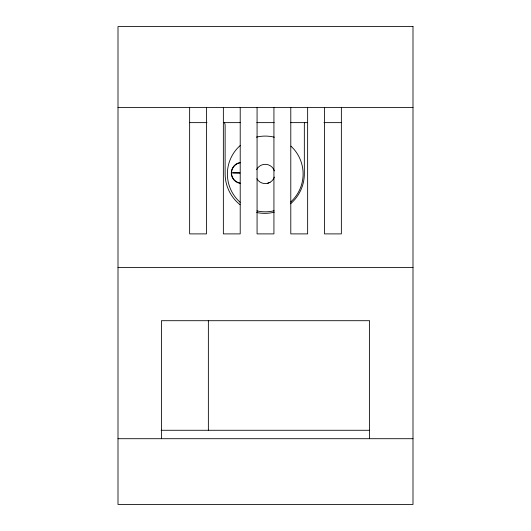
<?xml version="1.0" encoding="UTF-8"?>
<svg xmlns="http://www.w3.org/2000/svg" width="531" height="531" viewBox="0 0 531 531"><rect width="100%" height="100%" fill="white"/><g stroke="black" fill="none" stroke-linecap="round" stroke-linejoin="round"><path stroke-width="0.8" d="M256.692 169.635L256.918 169.097A9.638 9.638 0 0 1 274.388 170.896M267.704 183.275L270.027 182.319M118.001 107.461L412.999 107.461M189.587 122.634L207.01 122.634M223.359 122.634L240.211 122.634M256.792 122.634L274.208 122.634M290.789 122.634L307.641 122.634M323.99 122.634L341.413 122.634M118.001 267.604L412.999 267.604M161.125 430.276L369.569 430.276M118.001 438.706L412.999 438.706M239.893 172.694L232.439 172.854L239.893 173.206M369.596 438.706L369.596 320.704L161.404 320.704L161.404 438.706M341.36 107.461L341.36 233.892L324.501 233.892L324.501 107.461M307.641 107.461L307.641 233.892L290.789 233.892L290.789 107.461M273.93 107.461L273.93 233.892L257.07 233.892L257.07 107.461M240.211 107.461L240.211 233.892L223.359 233.892L223.359 107.461M208.364 320.379L208.364 430.276M206.499 107.461L206.499 233.892L189.64 233.892L189.64 107.461M304.748 122.462A5.35 5.35 0 0 0 304.336 124.513L304.336 173.75A39.606 39.606 0 0 1 290.57 203.771M274.268 212.194A39.606 39.606 0 0 1 256.646 212.519M240.039 204.714A39.606 39.606 0 0 1 225.124 173.75L225.124 125.581A6.425 6.425 0 0 0 224.268 122.369M290.948 146.144A37.867 37.867 0 0 1 290.722 201.966M274.102 210.767A37.867 37.867 0 0 1 256.891 210.887M240.158 202.311A37.867 37.867 0 0 1 240.384 145.388M256.387 137.137A37.867 37.867 0 0 1 274.401 137.21M274.361 177.082A9.638 9.638 0 0 1 256.878 178.735M240.045 183.089A10.268 10.268 0 0 1 231.582 171.885L232.213 169.276L233.494 166.92L235.346 164.982A10.268 10.268 0 0 1 240.204 162.825M240.384 183.414A10.54 10.54 0 0 1 231.257 172.933L231.629 170.205L232.691 167.67L234.37 165.493A10.54 10.54 0 0 1 240.457 162.519M412.999 26.55L118.001 26.55L118.001 504.45L412.999 504.45L412.999 26.55"/></g></svg>
